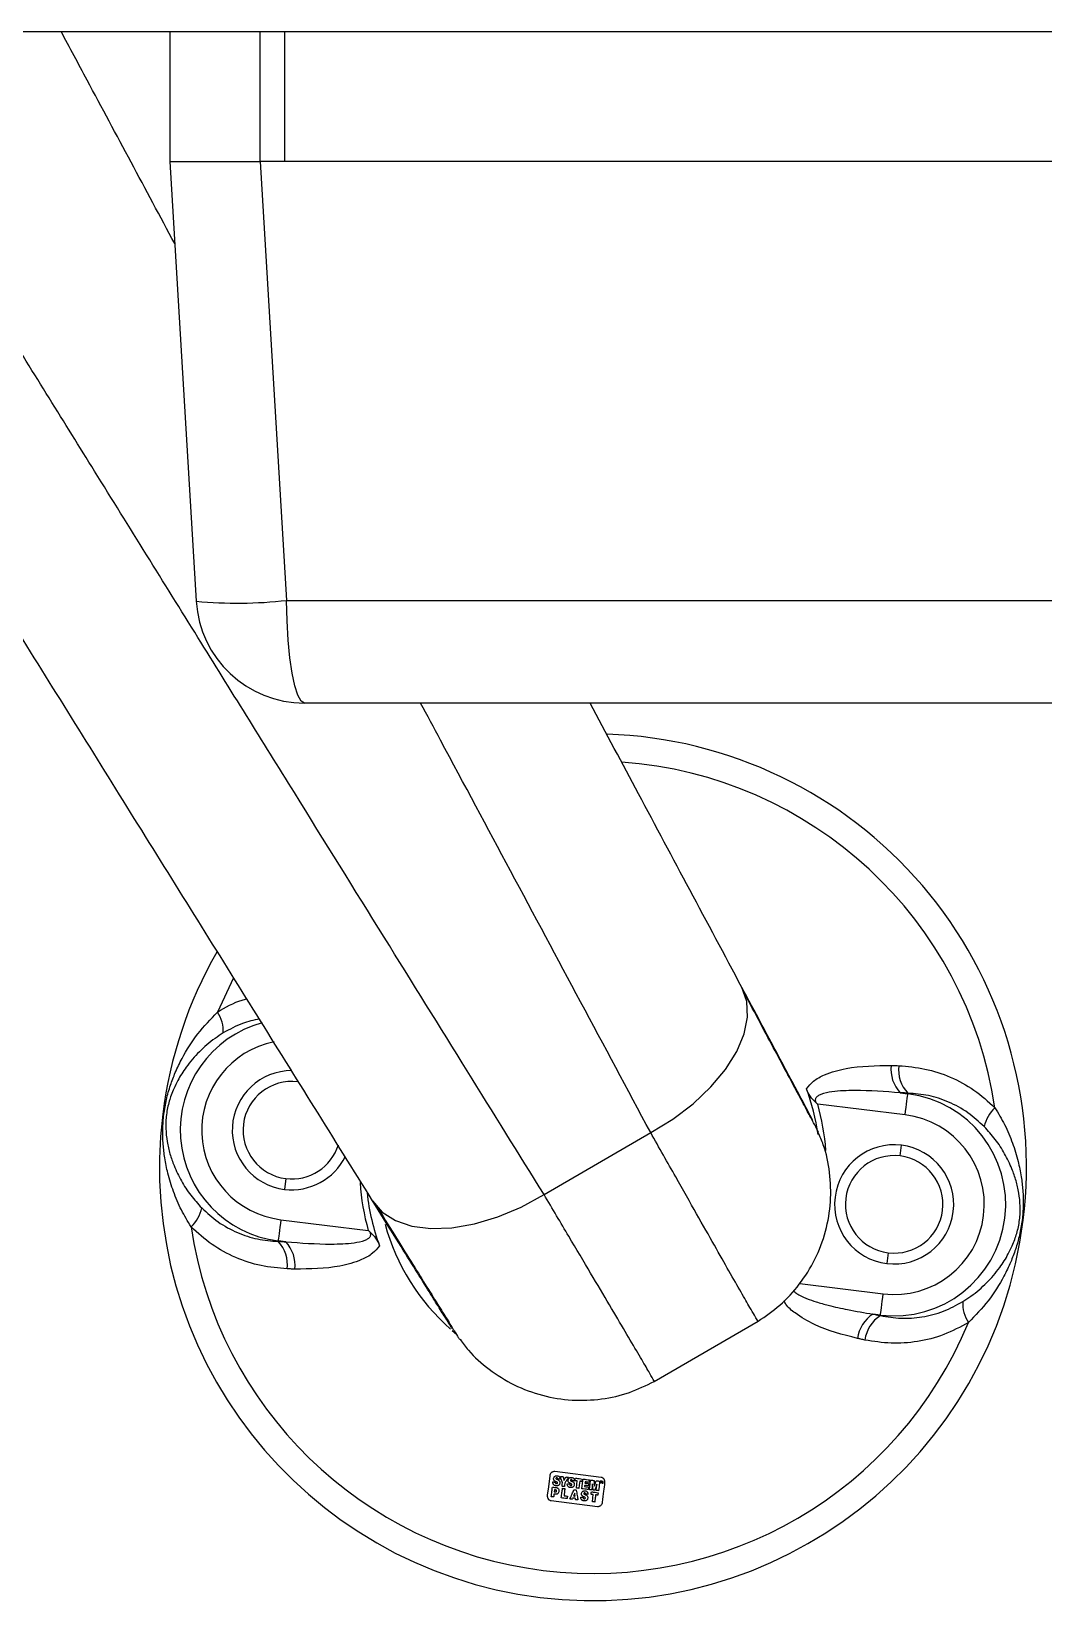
# Model space of a CAD drawing. Header units: millimetres. Extents: x 10 to 584, y 10 to 410.
# Drawn here: x 351.66 to 357.89, y 63.14 to 72.79 of the extents above; entities that cross this region are included whole.
import ezdxf

# ---------------------------------------------------------------- set-up
doc = ezdxf.new("R2010")
doc.units = ezdxf.units.MM

msp = doc.modelspace()

# ---------------------------------------------------------------- linework, layer by layer
at = {"color": 7, "linetype": 'Continuous', "lineweight": 25}
for p, q in [((291.37083, 72.79332), (360.09062, 72.79332)), ((352.51071, 72.79332), (352.51071, 71.99332)), ((353.06783, 71.99332), (353.06783, 72.79332)), ((353.21579, 72.79332), (353.21579, 71.99332)), ((352.51055, 71.99332), (352.67379, 69.28652)), ((352.51055, 71.99332), (353.06693, 71.99332)), ((353.06693, 71.99332), (353.22985, 69.29176)), ((353.06783, 71.99332), (353.06693, 71.99332)), ((359.64389, 71.99332), (353.06783, 71.99332)), ((359.56168, 71.99332), (353.21579, 71.99332)), ((353.22985, 69.29176), (359.52839, 69.29176)), ((359.63779, 68.65999), (353.33924, 68.65999)), ((357.00459, 66.26139), (357.05104, 66.25567)), ((357.05148, 66.25923), (357.05104, 66.25567)), ((357.03499, 66.12534), (356.49711, 66.1916)), ((354.81353, 65.63484), (355.46937, 66.01607)), ((357.00383, 65.87247), (357.01199, 65.93863)), ((353.22515, 65.73341), (353.217, 65.66724)), ((353.194, 65.48053), (353.73186, 65.41427)), ((353.17751, 65.34664), (353.17795, 65.35021)), ((353.2244, 65.34449), (353.17795, 65.35021)), ((356.93048, 65.27697), (356.92233, 65.2108)), ((356.88327, 64.89377), (356.83682, 64.89949)), ((355.49125, 64.48477), (356.13041, 64.85571)), ((356.88284, 64.8902), (356.88327, 64.89377)), ((355.16476, 63.89484), (354.87878, 63.93007)), ((355.1112, 63.85547), (355.10651, 63.81759)), ((355.11495, 63.81655), (355.1112, 63.85547)), ((354.85678, 63.75149), (355.14276, 63.71626))]:
    msp.add_line(p, q, dxfattribs=at)
at = {"color": 59, "linetype": 'Continuous', "lineweight": 25}
for p, q in [((352.90343, 66.96898), (352.8046, 66.75836)), ((356.38618, 65.0873), (356.89933, 65.02409)), ((354.24875, 64.79794), (354.27422, 64.77655))]:
    msp.add_line(p, q, dxfattribs=at)
at = {"color": 7, "linetype": 'Continuous', "lineweight": 25, "flags": 128}
for points in [[(353.33924, 68.65999), (353.31857, 68.67196), (353.29865, 68.70744), (353.28019, 68.76517), (353.26384, 68.84307), (353.2502, 68.93833), (353.23976, 69.04754), (353.23289, 69.16678), (353.22985, 69.29176)], [(355.46937, 66.01607), (355.60595, 66.0997), (355.7307, 66.19432), (355.83991, 66.29715), (355.93035, 66.40511), (355.99932, 66.51501), (356.04479, 66.6236), (356.06541, 66.72764), (356.06056, 66.82406), (356.03039, 66.90999)], [(357.03499, 66.12534), (357.03782, 66.14832), (357.04056, 66.1706), (357.04313, 66.19151), (357.04546, 66.21041), (357.04747, 66.22671), (357.0491, 66.23995), (357.0503, 66.24969), (357.05104, 66.25567)], [(353.75883, 65.59601), (353.81817, 65.52691), (353.89925, 65.47449), (353.99966, 65.44032), (354.11644, 65.42539), (354.24612, 65.43017), (354.38484, 65.4545), (354.52849, 65.49766), (354.67281, 65.55837), (354.81353, 65.63484)], [(353.194, 65.48053), (353.19117, 65.45755), (353.18843, 65.43527), (353.18585, 65.41436), (353.18352, 65.39547), (353.18151, 65.37916), (353.17989, 65.36593), (353.17869, 65.35618), (353.17795, 65.35021)], [(356.88327, 64.89377), (356.88401, 64.89974), (356.88521, 64.90949), (356.88684, 64.92272), (356.88885, 64.93903), (356.89118, 64.95793), (356.89376, 64.97883), (356.8965, 65.00112), (356.89933, 65.02409)], [(354.8482, 63.90379), (354.83996, 63.83694), (354.83349, 63.78441)], [(354.92389, 63.83987), (354.92537, 63.85206), (354.92654, 63.86163)], [(354.94126, 63.85984), (354.93977, 63.84765), (354.9386, 63.83807)], [(355.00468, 63.8746), (355.00571, 63.88309), (355.00652, 63.88975)], [(355.0127, 63.82903), (355.0157, 63.85364), (355.01806, 63.87297)], [(355.03279, 63.87118), (355.02978, 63.84657), (355.02742, 63.82723)], [(355.04592, 63.82498), (355.04995, 63.85807), (355.05312, 63.88406)], [(355.09267, 63.87924), (355.09164, 63.87076), (355.09083, 63.86409)], [(355.0926, 63.81928), (355.09664, 63.85237), (355.09981, 63.87837)], [(355.12076, 63.87582), (355.1222, 63.85588), (355.12334, 63.84022)], [(355.13435, 63.81419), (355.13694, 63.83541), (355.13898, 63.85209)], [(355.15549, 63.87158), (355.15145, 63.83849), (355.14828, 63.81249)], [(355.1108, 63.74487), (355.1138, 63.76948), (355.11616, 63.78882)]]:
    msp.add_lwpolyline(points, dxfattribs=at)
at = {"color": 7, "linetype": 'Continuous', "lineweight": 25}
for centre, radius, start, end in [((353.33924, 69.32665), 0.66667, 183.451138, 270), ((355.11449, 65.80294), 2.66667, 352.977451, 88.121333), ((355.11449, 65.80294), 2.66667, 150.226598, 172.977451), ((352.62892, 66.64088), 0.21135, 356.962482, 33.771597), ((353.26183, 66.03116), 0.36667, 89.913236, 262.977451), ((357.15602, 66.40511), 0.20878, 173.278633, 223.503507), ((357.20307, 66.40338), 0.20919, 173.223888, 223.557792), ((353.26183, 66.03116), 0.3, 82.977451, 262.977451), ((355.11449, 65.80294), 1.39907, 8.284734, 20.215446), ((356.96716, 65.57472), 0.68609, 262.977451, 82.977451), ((357.729, 66.01267), 0.21122, 132.170435, 169.002541), ((355.11449, 65.80294), 2.66667, 172.977451, 352.977451), ((351.92095, 61.66759), 4.49476, 82.927917, 83.011515), ((356.96716, 65.57472), 0.55479, 262.977451, 82.977451), ((353.26183, 66.03116), 0.36667, 262.977451, 334.067259), ((353.26183, 66.03116), 0.3, 262.977451, 342.658384), ((356.96716, 65.57472), 0.36667, 82.977451, 262.977451), ((356.96716, 65.57472), 0.3, 82.977451, 262.977451), ((356.96716, 65.57472), 0.36667, 262.977451, 82.977451), ((356.96716, 65.57472), 0.3, 262.977451, 82.977451), ((355.11449, 65.80294), 1.39907, 186.473943, 200.215446), ((352.49992, 65.59324), 0.21129, 312.176742, 348.996234), ((357.82419, 66.01751), 0.54427, 262.659004, 263.349343), ((355.11449, 65.80294), 2.49969, 188.425948, 337.528954), ((353.02596, 65.20252), 0.20914, 353.215677, 43.561146), ((353.07298, 65.20078), 0.20875, 353.272797, 43.503656), ((356.94891, 64.72329), 0.20884, 122.461053, 172.670467), ((357.59993, 64.96496), 0.21121, 176.950261, 213.783818), ((356.99488, 64.7136), 0.20915, 122.393401, 172.735274)]:
    msp.add_arc(centre, radius, start, end, dxfattribs=at)
at = {"color": 59, "linetype": 'Continuous', "lineweight": 25}
for centre, radius, start, end in [((352.92674, 71.94946), 2.67493, 264.573683, 276.50638), ((355.11449, 65.80294), 2.49969, 8.425948, 85.963911), ((353.26183, 66.03116), 0.68609, 105.370879, 262.977451), ((353.26183, 66.03116), 0.55479, 101.342694, 262.977451), ((355.11449, 65.80294), 1.43621, 4.122751, 15.700938), ((355.11449, 65.80294), 1.43621, 183.775902, 195.700938), ((355.11449, 65.80294), 1.32647, 195.331199, 228.64739)]:
    msp.add_arc(centre, radius, start, end, dxfattribs=at)
for points, knots in [([(352.54107, 71.48722), (352.36255, 71.82074), (352.13164, 72.25216), (351.89556, 72.69323), (351.84199, 72.79332)], [0, 0, 0, 0, 0.7730936, 1, 1, 1, 1]), ([(354.81353, 65.63484), (354.6569, 65.88704), (354.3349, 66.40549), (353.82227, 67.23092), (353.27022, 68.11979), (352.67651, 69.07575), (352.07878, 70.03817), (351.4811, 71.00053), (351.08528, 71.63781), (350.87508, 71.97628), (350.86449, 71.99332)], [0, 0, 0, 0, 0.12856143, 0.26429043, 0.40718951, 0.55725643, 0.71449301, 0.85100544, 0.99250007, 1, 1, 1, 1]), ([(355.46937, 66.01607), (355.32658, 66.28284), (355.04435, 66.81015), (354.61146, 67.61893), (354.28307, 68.23248), (354.0951, 68.58368), (354.05426, 68.65999)], [0, 0, 0, 0, 0.3130983, 0.6188715, 0.917193, 1, 1, 1, 1]), ([(352.8046, 66.75836), (352.85391, 66.78742), (352.91183, 66.82156), (352.9751, 66.83721), (352.9845, 66.83954)], [0, 0, 0, 0, 0.851465, 1, 1, 1, 1]), ([(353.06167, 66.71561), (353.02684, 66.70798), (352.94993, 66.69112), (352.87885, 66.6514), (352.83996, 66.62968)], [0, 0, 0, 0, 0.4529614, 1, 1, 1, 1]), ([(356.34771, 65.04455), (356.3483, 65.04371), (356.35092, 65.03998), (356.3574, 65.03411), (356.38167, 65.0153), (356.42613, 64.99553), (356.49184, 64.97265), (356.576, 64.94942), (356.69245, 64.92339), (356.78476, 64.90811), (356.83682, 64.89949)], [0, 0, 0, 0, 0.0060583, 0.0269513, 0.0510841, 0.1870307, 0.3075086, 0.4576813, 0.6941878, 1, 1, 1, 1]), ([(356.74178, 64.74993), (356.65097, 64.77325), (356.51461, 64.80827), (356.37297, 64.89179), (356.30956, 64.9439), (356.29341, 64.97473), (356.28955, 64.98211)], [0, 0, 0, 0, 0.5345911, 0.8027192, 0.9527474, 1, 1, 1, 1])]:
    msp.add_open_spline(points, degree=3, knots=knots, dxfattribs=at)
at = {"color": 7, "linetype": 'Continuous', "lineweight": 25}
for points, knots in [([(353.75883, 65.59601), (353.63988, 65.78704), (353.4057, 66.16313), (353.04664, 66.73976), (352.68483, 67.3208), (352.31968, 67.9072), (351.95351, 68.49524), (351.58129, 69.09302), (351.21979, 69.67356), (350.86097, 70.24982), (350.50156, 70.82699), (350.13731, 71.41197), (349.89062, 71.80814), (349.77531, 71.99332)], [0, 0, 0, 0, 0.0972022, 0.1913694, 0.2861387, 0.3806502, 0.4726225, 0.5638291, 0.6589853, 0.7393497, 0.8256018, 0.9184823, 1, 1, 1, 1]), ([(356.03039, 66.90999), (355.92412, 67.10911), (355.71492, 67.50108), (355.40325, 68.08502), (355.19595, 68.47341), (355.09637, 68.65999)], [0, 0, 0, 0, 0.349195, 0.6873615, 1, 1, 1, 1]), ([(356.46718, 66.09161), (356.4651, 66.0955), (356.4611, 66.10301), (356.43034, 66.16064), (356.38527, 66.24508), (356.32421, 66.35949), (356.24589, 66.50622), (356.14874, 66.68825), (356.07062, 66.83461), (356.03039, 66.90999)], [0, 0, 0, 0, 0.1511584, 0.2917498, 0.4262394, 0.5587087, 0.6992445, 0.8451072, 1, 1, 1, 1]), ([(356.50208, 66.0188), (356.50056, 66.02166), (356.49752, 66.02739), (356.47332, 66.07274), (356.43519, 66.14424), (356.38223, 66.24349), (356.31572, 66.36815), (356.23632, 66.51693), (356.14608, 66.68608), (356.0776, 66.81438), (356.04336, 66.87853)], [0, 0, 0, 0, 0.1250354, 0.2500478, 0.3750503, 0.5000457, 0.6250347, 0.7500226, 0.875007, 1, 1, 1, 1]), ([(352.47434, 66.12816), (352.4791, 66.15888), (352.48864, 66.22041), (352.51362, 66.30616), (352.54546, 66.39059), (352.5972, 66.4983), (352.67806, 66.62752), (352.76245, 66.71478), (352.8046, 66.75836)], [0, 0, 0, 0, 0.1252681, 0.2508581, 0.3659345, 0.5002135, 0.7503594, 1, 1, 1, 1]), ([(352.83996, 66.62968), (352.82299, 66.61867), (352.78766, 66.59576), (352.73862, 66.5568), (352.69256, 66.5144), (352.65009, 66.46862), (352.61419, 66.42323), (352.58399, 66.37858), (352.5583, 66.33464), (352.53679, 66.29087), (352.51983, 66.24858), (352.50283, 66.19669), (352.49112, 66.14165), (352.48639, 66.08428), (352.48621, 66.02793), (352.49358, 65.96049), (352.51101, 65.88488), (352.53886, 65.80399), (352.58023, 65.71862), (352.63656, 65.63118), (352.68415, 65.57854), (352.70732, 65.55291)], [0, 0, 0, 0, 0.0469596, 0.097752, 0.1483666, 0.1974215, 0.2495781, 0.2900906, 0.3294766, 0.3738368, 0.4075876, 0.4367476, 0.4995852, 0.5299292, 0.5624891, 0.6252605, 0.6877522, 0.7501946, 0.8348309, 0.919556, 1, 1, 1, 1]), ([(356.42738, 66.28639), (356.4411, 66.30259), (356.47201, 66.33911), (356.55578, 66.38234), (356.7146, 66.42748), (356.85511, 66.42872), (356.94868, 66.42954)], [0, 0, 0, 0, 0.1116386, 0.2515381, 0.5015387, 1, 1, 1, 1]), ([(356.94868, 66.42954), (356.95739, 66.42927), (356.97295, 66.42878), (356.9885, 66.42828), (356.99535, 66.42806)], [0, 0, 0, 0, 0.56003144, 1, 1, 1, 1]), ([(356.99535, 66.42806), (357.04945, 66.42348), (357.15728, 66.41435), (357.31412, 66.36183), (357.46186, 66.28342), (357.54546, 66.20725), (357.5872, 66.16922)], [0, 0, 0, 0, 0.2510046, 0.5002725, 0.7504469, 1, 1, 1, 1]), ([(356.48688, 66.20036), (356.47419, 66.21267), (356.4487, 66.2374), (356.4345, 66.27002), (356.42738, 66.28639)], [0, 0, 0, 0, 0.4980737, 1, 1, 1, 1]), ([(357.00459, 66.26139), (356.91108, 66.26849), (356.7708, 66.27916), (356.60753, 66.2724), (356.53093, 66.25859), (356.50027, 66.24415), (356.49008, 66.23577), (356.48505, 66.22945), (356.48214, 66.22258), (356.48152, 66.21527), (356.48307, 66.20763), (356.48556, 66.20287), (356.48688, 66.20036)], [0, 0, 0, 0, 0.5000129, 0.7500822, 0.8749216, 0.915735, 0.9321127, 0.9463835, 0.9592967, 0.9718513, 0.9851126, 1, 1, 1, 1]), ([(357.05148, 66.25923), (357.04272, 66.25964), (357.0271, 66.26035), (357.01147, 66.26107), (357.00459, 66.26139)], [0, 0, 0, 0, 0.560059, 1, 1, 1, 1]), ([(357.52166, 66.05297), (357.48909, 66.08289), (357.42199, 66.14452), (357.30421, 66.2075), (357.1787, 66.2493), (357.09398, 66.25591), (357.05148, 66.25923)], [0, 0, 0, 0, 0.2425833, 0.499715, 0.7490074, 1, 1, 1, 1]), ([(356.49711, 66.1916), (356.49521, 66.19324), (356.4918, 66.19616), (356.48838, 66.19907), (356.48688, 66.20036)], [0, 0, 0, 0, 0.5595141, 1, 1, 1, 1]), ([(357.5872, 66.16922), (357.60776, 66.13494), (357.64968, 66.06504), (357.69643, 65.95421), (357.72953, 65.84681), (357.7493, 65.74967), (357.75974, 65.65998), (357.76315, 65.57068), (357.75748, 65.5087), (357.75464, 65.47771)], [0, 0, 0, 0, 0.1644868, 0.3353882, 0.4994799, 0.6340108, 0.7492942, 0.8746586, 1, 1, 1, 1]), ([(352.64178, 65.43665), (352.62122, 65.47094), (352.57931, 65.54083), (352.53255, 65.65166), (352.49946, 65.75907), (352.47968, 65.8562), (352.46925, 65.94589), (352.46584, 66.03519), (352.47151, 66.09717), (352.47434, 66.12816)], [0, 0, 0, 0, 0.1644875, 0.3353849, 0.4994822, 0.6340157, 0.7492984, 0.8746634, 1, 1, 1, 1]), ([(356.13041, 64.85571), (356.12906, 64.85736), (356.12634, 64.86067), (356.1087, 64.89008), (356.07784, 64.94298), (356.02789, 65.02996), (355.9546, 65.15858), (355.86301, 65.32001), (355.75325, 65.51388), (355.62323, 65.74383), (355.52184, 65.92323), (355.46937, 66.01607)], [0, 0, 0, 0, 0.08708438, 0.17467365, 0.26243873, 0.38148705, 0.50210328, 0.6202762, 0.74175237, 0.86634304, 1, 1, 1, 1]), ([(356.13041, 64.85571), (356.17627, 64.8871), (356.27045, 64.95157), (356.38904, 65.08143), (356.48558, 65.23503), (356.55083, 65.40785), (356.58129, 65.58978), (356.57435, 65.76963), (356.54581, 65.91411), (356.51029, 65.99208), (356.49877, 66.01739)], [0, 0, 0, 0, 0.1251256, 0.2569505, 0.3935588, 0.5325269, 0.6711854, 0.8068895, 0.937326, 1, 1, 1, 1]), ([(357.38902, 64.9762), (357.40599, 64.9872), (357.44132, 65.01012), (357.49036, 65.04907), (357.53642, 65.09147), (357.57889, 65.13726), (357.6148, 65.18265), (357.64499, 65.22729), (357.67069, 65.27123), (357.69218, 65.31501), (357.70916, 65.35729), (357.72615, 65.40918), (357.73785, 65.46423), (357.7426, 65.52159), (357.74278, 65.57795), (357.73541, 65.64538), (357.71798, 65.72099), (357.69013, 65.80189), (357.64876, 65.88725), (357.59242, 65.97469), (357.54484, 66.02733), (357.52166, 66.05297)], [0, 0, 0, 0, 0.0469597, 0.0977521, 0.1483668, 0.1974218, 0.2495784, 0.2900859, 0.3294768, 0.3738348, 0.4075876, 0.4367477, 0.4995841, 0.5299287, 0.5624886, 0.6252601, 0.6877518, 0.7501943, 0.8348307, 0.919556, 1, 1, 1, 1]), ([(354.24886, 64.80906), (354.24654, 64.81278), (354.24206, 64.81997), (354.20765, 64.87524), (354.1572, 64.95625), (354.08876, 65.06617), (354.00089, 65.20728), (353.89179, 65.38249), (353.80403, 65.52343), (353.75883, 65.59601)], [0, 0, 0, 0, 0.1509448, 0.2913339, 0.425704, 0.5581868, 0.6988565, 0.8449122, 1, 1, 1, 1]), ([(355.49125, 64.48478), (355.48937, 64.48878), (355.48562, 64.49678), (355.45025, 64.55817), (355.39396, 64.65435), (355.31612, 64.78644), (355.21869, 64.95124), (355.10225, 65.14785), (354.968, 65.37431), (354.86523, 65.54764), (354.81353, 65.63484)], [0, 0, 0, 0, 0.1259105, 0.2514557, 0.3766479, 0.5014851, 0.6237787, 0.7476287, 0.8730321, 1, 1, 1, 1]), ([(352.70732, 65.55291), (352.7399, 65.52299), (352.80699, 65.46135), (352.92477, 65.39837), (353.05028, 65.35658), (353.13501, 65.34996), (353.17751, 65.34664)], [0, 0, 0, 0, 0.242587, 0.4997042, 0.7490079, 1, 1, 1, 1]), ([(353.77959, 65.56904), (353.81801, 65.50734), (353.89487, 65.38394), (353.99618, 65.22127), (354.08531, 65.07819), (354.15998, 64.9583), (354.21944, 64.86286), (354.26227, 64.79409), (354.28945, 64.75048), (354.2929, 64.74496), (354.29463, 64.7422)], [0, 0, 0, 0, 0.1249821, 0.2499594, 0.3749436, 0.4999322, 0.6249279, 0.7499358, 0.874955, 1, 1, 1, 1]), ([(357.75464, 65.47771), (357.74988, 65.44699), (357.74033, 65.38546), (357.71536, 65.29971), (357.68353, 65.21528), (357.63179, 65.10757), (357.55092, 64.97835), (357.46654, 64.8911), (357.42439, 64.84751)], [0, 0, 0, 0, 0.1252656, 0.2508564, 0.36593, 0.50021, 0.7503577, 1, 1, 1, 1]), ([(353.23363, 65.17781), (353.17953, 65.18239), (353.07171, 65.19153), (352.91486, 65.24404), (352.76713, 65.32246), (352.68353, 65.39862), (352.64178, 65.43665)], [0, 0, 0, 0, 0.2509968, 0.500277, 0.7504445, 1, 1, 1, 1]), ([(353.2244, 65.34449), (353.31791, 65.33738), (353.45818, 65.32672), (353.62146, 65.33348), (353.69806, 65.34728), (353.72871, 65.36172), (353.73891, 65.3701), (353.74394, 65.37643), (353.74684, 65.38329), (353.74746, 65.3906), (353.74591, 65.39825), (353.74342, 65.403), (353.7421, 65.40552)], [0, 0, 0, 0, 0.5000095, 0.7500771, 0.8749156, 0.9157288, 0.9321021, 0.9463781, 0.9592912, 0.9718389, 0.9851069, 1, 1, 1, 1]), ([(353.73186, 65.41427), (353.73377, 65.41264), (353.73718, 65.40972), (353.7406, 65.4068), (353.7421, 65.40552)], [0, 0, 0, 0, 0.5599623, 1, 1, 1, 1]), ([(353.7421, 65.40552), (353.7548, 65.3932), (353.78028, 65.36847), (353.79448, 65.33586), (353.80161, 65.31949)], [0, 0, 0, 0, 0.498099, 1, 1, 1, 1]), ([(353.17751, 65.34664), (353.18626, 65.34624), (353.20189, 65.34552), (353.21752, 65.3448), (353.2244, 65.34449)], [0, 0, 0, 0, 0.560059, 1, 1, 1, 1]), ([(353.80161, 65.31949), (353.78789, 65.30328), (353.75697, 65.26676), (353.6732, 65.22353), (353.51438, 65.1784), (353.37387, 65.17715), (353.2803, 65.17633)], [0, 0, 0, 0, 0.1116458, 0.2515441, 0.5015311, 1, 1, 1, 1]), ([(353.2803, 65.17633), (353.27159, 65.1766), (353.25603, 65.1771), (353.24048, 65.17759), (353.23363, 65.17781)], [0, 0, 0, 0, 0.5598896, 1, 1, 1, 1]), ([(356.83682, 64.89949), (356.84541, 64.89776), (356.86075, 64.89466), (356.87609, 64.89156), (356.88284, 64.8902)], [0, 0, 0, 0, 0.5600229, 1, 1, 1, 1]), ([(356.88284, 64.8902), (356.92467, 64.88313), (357.00823, 64.86901), (357.14001, 64.87895), (357.26979, 64.91142), (357.35006, 64.95503), (357.38902, 64.9762)], [0, 0, 0, 0, 0.2498147, 0.498941, 0.7567728, 1, 1, 1, 1]), ([(357.42439, 64.84751), (357.37451, 64.82068), (357.27464, 64.76695), (357.112, 64.7268), (356.94727, 64.71411), (356.84075, 64.73139), (356.78741, 64.74004)], [0, 0, 0, 0, 0.2502787, 0.5011009, 0.7501991, 1, 1, 1, 1]), ([(354.29753, 64.74439), (354.31374, 64.72168), (354.36369, 64.6517), (354.47504, 64.55452), (354.628, 64.4585), (354.80152, 64.39408), (354.98447, 64.36461), (355.16623, 64.37208), (355.33824, 64.41061), (355.44115, 64.46049), (355.49125, 64.48478)], [0, 0, 0, 0, 0.0627017, 0.1932033, 0.3289845, 0.4676986, 0.606696, 0.7432785, 0.8750218, 1, 1, 1, 1]), ([(356.78741, 64.74004), (356.7789, 64.74189), (356.76369, 64.74518), (356.74847, 64.74848), (356.74178, 64.74993)], [0, 0, 0, 0, 0.5599843, 1, 1, 1, 1]), ([(354.87878, 63.93007), (354.87684, 63.93017), (354.87291, 63.93038), (354.86722, 63.92891), (354.86198, 63.92643), (354.85615, 63.92187), (354.85045, 63.91441), (354.84896, 63.90739), (354.8482, 63.90379)], [0, 0, 0, 0, 0.1224046, 0.2493382, 0.3736612, 0.5005928, 0.7438039, 1, 1, 1, 1]), ([(354.85763, 63.77576), (354.85898, 63.78679), (354.86139, 63.80648), (354.86379, 63.82618), (354.86484, 63.83485)], [0, 0, 0, 0, 0.5600063, 1, 1, 1, 1]), ([(354.86484, 63.83485), (354.86944, 63.83429), (354.87765, 63.83329), (354.88585, 63.83228), (354.88947, 63.83184)], [0, 0, 0, 0, 0.5600306, 1, 1, 1, 1]), ([(354.88643, 63.84301), (354.88495, 63.84327), (354.88199, 63.84379), (354.87787, 63.84558), (354.87422, 63.848), (354.87138, 63.85104), (354.86938, 63.85446), (354.86767, 63.85972), (354.86787, 63.86393), (354.86801, 63.86684)], [0, 0, 0, 0, 0.1262119, 0.2516091, 0.3778427, 0.4999461, 0.6132924, 0.7317553, 1, 1, 1, 1]), ([(354.86801, 63.86684), (354.87075, 63.86651), (354.87566, 63.86591), (354.88057, 63.86531), (354.88273, 63.86505)], [0, 0, 0, 0, 0.5599325, 1, 1, 1, 1]), ([(354.88656, 63.86861), (354.88453, 63.86959), (354.88049, 63.87153), (354.87602, 63.87486), (354.87372, 63.87832), (354.87221, 63.88229), (354.87235, 63.8855), (354.87246, 63.88772)], [0, 0, 0, 0, 0.25177797, 0.49985211, 0.61518466, 0.73380143, 1, 1, 1, 1]), ([(354.87246, 63.88772), (354.87297, 63.89033), (354.87393, 63.89521), (354.87788, 63.90039), (354.88212, 63.90316), (354.88591, 63.90451), (354.88998, 63.90519), (354.89273, 63.905), (354.89411, 63.9049)], [0, 0, 0, 0, 0.2667767, 0.4991831, 0.6215682, 0.7480519, 0.87324, 1, 1, 1, 1]), ([(354.88273, 63.86505), (354.88266, 63.86431), (354.88255, 63.86299), (354.88272, 63.86167), (354.88279, 63.86109)], [0, 0, 0, 0, 0.5596583, 1, 1, 1, 1]), ([(354.88279, 63.86109), (354.88297, 63.86041), (354.88331, 63.85909), (354.88475, 63.85745), (354.88682, 63.85635), (354.88842, 63.85608), (354.88929, 63.85593)], [0, 0, 0, 0, 0.2472808, 0.4750733, 0.7171055, 1, 1, 1, 1]), ([(354.91099, 63.86067), (354.91042, 63.8578), (354.9096, 63.85366), (354.90643, 63.84905), (354.90345, 63.84633), (354.89972, 63.84429), (354.894, 63.84263), (354.88944, 63.84286), (354.88643, 63.84301)], [0, 0, 0, 0, 0.2667876, 0.3849878, 0.4997976, 0.6221589, 0.7501842, 1, 1, 1, 1]), ([(354.89604, 63.86056), (354.89605, 63.86112), (354.89608, 63.86192), (354.89567, 63.86291), (354.89473, 63.8642), (354.89158, 63.86615), (354.88857, 63.86763), (354.88656, 63.86861)], [0, 0, 0, 0, 0.1320846, 0.1916134, 0.2503547, 0.4998747, 1, 1, 1, 1]), ([(354.89245, 63.89183), (354.89175, 63.89188), (354.89045, 63.89197), (354.88888, 63.89153), (354.88787, 63.89091), (354.88727, 63.89024), (354.88685, 63.88943), (354.88674, 63.88882), (354.88668, 63.8885)], [0, 0, 0, 0, 0.2664293, 0.4989945, 0.6202851, 0.7386965, 0.8631506, 1, 1, 1, 1]), ([(354.88668, 63.8885), (354.88669, 63.88818), (354.8867, 63.88756), (354.88716, 63.88631), (354.88876, 63.88446), (354.89319, 63.88215), (354.89705, 63.88048), (354.89962, 63.87936)], [0, 0, 0, 0, 0.0606477, 0.1206541, 0.2505984, 0.5002378, 1, 1, 1, 1]), ([(354.88929, 63.85593), (354.89015, 63.85588), (354.8914, 63.85581), (354.89293, 63.85626), (354.89392, 63.85676), (354.89475, 63.85746), (354.89565, 63.85867), (354.89588, 63.85979), (354.89604, 63.86056)], [0, 0, 0, 0, 0.2634675, 0.3823689, 0.499891, 0.6155829, 0.7338381, 1, 1, 1, 1]), ([(354.89662, 63.88981), (354.89595, 63.89038), (354.89474, 63.8914), (354.89315, 63.8917), (354.89245, 63.89183)], [0, 0, 0, 0, 0.5585734, 1, 1, 1, 1]), ([(354.89411, 63.9049), (354.89686, 63.90437), (354.90099, 63.90357), (354.90568, 63.90068), (354.90841, 63.89793), (354.91027, 63.89476), (354.91191, 63.88988), (354.91179, 63.88593), (354.9117, 63.88318)], [0, 0, 0, 0, 0.2490594, 0.3758857, 0.4994154, 0.610293, 0.7280884, 1, 1, 1, 1]), ([(354.89778, 63.88488), (354.89787, 63.88535), (354.89804, 63.88624), (354.89791, 63.88757), (354.89746, 63.8888), (354.8969, 63.88947), (354.89662, 63.88981)], [0, 0, 0, 0, 0.274393, 0.5226093, 0.7590565, 1, 1, 1, 1]), ([(354.9117, 63.88318), (354.9091, 63.8835), (354.90446, 63.88406), (354.89982, 63.88463), (354.89778, 63.88488)], [0, 0, 0, 0, 0.5599463, 1, 1, 1, 1]), ([(354.89962, 63.87936), (354.90159, 63.8783), (354.90522, 63.87634), (354.90932, 63.87197), (354.91131, 63.86654), (354.91111, 63.86272), (354.91099, 63.86067)], [0, 0, 0, 0, 0.2705728, 0.497837, 0.7315239, 1, 1, 1, 1]), ([(354.9143, 63.901), (354.91733, 63.90063), (354.92275, 63.89997), (354.92817, 63.89931), (354.93055, 63.89902)], [0, 0, 0, 0, 0.5598989, 1, 1, 1, 1]), ([(354.92654, 63.86163), (354.92425, 63.86898), (354.92017, 63.8821), (354.91609, 63.89523), (354.9143, 63.901)], [0, 0, 0, 0, 0.5600378, 1, 1, 1, 1]), ([(354.9386, 63.83807), (354.93585, 63.83841), (354.93095, 63.83901), (354.92604, 63.83961), (354.92389, 63.83987)], [0, 0, 0, 0, 0.5604713, 1, 1, 1, 1]), ([(354.93055, 63.89902), (354.93154, 63.89477), (354.93331, 63.88719), (354.93508, 63.87962), (354.93586, 63.87628)], [0, 0, 0, 0, 0.560008, 1, 1, 1, 1]), ([(354.93586, 63.87628), (354.93791, 63.88016), (354.94156, 63.88707), (354.94521, 63.89399), (354.94681, 63.89704)], [0, 0, 0, 0, 0.56012177, 1, 1, 1, 1]), ([(354.96294, 63.89507), (354.95889, 63.88849), (354.95166, 63.87675), (354.94444, 63.86501), (354.94126, 63.85984)], [0, 0, 0, 0, 0.5600189, 1, 1, 1, 1]), ([(354.94681, 63.89704), (354.94983, 63.89667), (354.9552, 63.89601), (354.96058, 63.89536), (354.96294, 63.89507)], [0, 0, 0, 0, 0.560366, 1, 1, 1, 1]), ([(354.97504, 63.8322), (354.97356, 63.83245), (354.9706, 63.83297), (354.96648, 63.83477), (354.96284, 63.83718), (354.95908, 63.84119), (354.95623, 63.84769), (354.95649, 63.85312), (354.95663, 63.85603)], [0, 0, 0, 0, 0.1261848, 0.2517895, 0.3780919, 0.5005816, 0.7317971, 1, 1, 1, 1]), ([(354.95663, 63.85603), (354.95938, 63.85569), (354.96428, 63.8551), (354.96919, 63.8545), (354.97135, 63.85424)], [0, 0, 0, 0, 0.559641, 1, 1, 1, 1]), ([(354.97518, 63.8578), (354.97315, 63.85878), (354.96911, 63.86072), (354.96464, 63.86404), (354.96234, 63.8675), (354.96083, 63.87147), (354.96097, 63.87468), (354.96107, 63.8769)], [0, 0, 0, 0, 0.25179847, 0.49998717, 0.61544272, 0.73407192, 1, 1, 1, 1]), ([(354.96107, 63.8769), (354.96158, 63.87951), (354.96253, 63.88439), (354.9665, 63.88957), (354.97074, 63.89235), (354.97453, 63.8937), (354.97861, 63.89437), (354.98135, 63.89418), (354.98273, 63.89408)], [0, 0, 0, 0, 0.267183, 0.4993629, 0.6216147, 0.7482244, 0.8734441, 1, 1, 1, 1]), ([(354.97135, 63.85424), (354.97128, 63.8535), (354.97115, 63.85218), (354.97133, 63.85086), (354.97141, 63.85028)], [0, 0, 0, 0, 0.55996001, 1, 1, 1, 1]), ([(354.97141, 63.85028), (354.97159, 63.8496), (354.97193, 63.84828), (354.97337, 63.84664), (354.97543, 63.84554), (354.97704, 63.84527), (354.97791, 63.84512)], [0, 0, 0, 0, 0.247505, 0.4755031, 0.7176296, 1, 1, 1, 1]), ([(354.99961, 63.84986), (354.99904, 63.84699), (354.99823, 63.84285), (354.99505, 63.83824), (354.99207, 63.83551), (354.98832, 63.83347), (354.9826, 63.83182), (354.97805, 63.83205), (354.97504, 63.8322)], [0, 0, 0, 0, 0.2666282, 0.38490356, 0.49979097, 0.62195224, 0.75006816, 1, 1, 1, 1]), ([(354.98466, 63.84976), (354.98467, 63.85031), (354.98469, 63.85111), (354.98429, 63.85209), (354.98336, 63.85339), (354.98019, 63.85533), (354.97719, 63.85681), (354.97518, 63.8578)], [0, 0, 0, 0, 0.1309015, 0.1909707, 0.2501486, 0.5001686, 1, 1, 1, 1]), ([(354.98107, 63.88102), (354.98037, 63.88107), (354.97907, 63.88116), (354.9775, 63.88072), (354.97648, 63.8801), (354.97589, 63.87942), (354.97546, 63.87861), (354.97535, 63.87801), (354.9753, 63.87769)], [0, 0, 0, 0, 0.2666995, 0.4990239, 0.6208058, 0.7394405, 0.8631055, 1, 1, 1, 1]), ([(354.9753, 63.87769), (354.97531, 63.87737), (354.97533, 63.87675), (354.97576, 63.87549), (354.97738, 63.87364), (354.9818, 63.87134), (354.98566, 63.86967), (354.98823, 63.86855)], [0, 0, 0, 0, 0.0603727, 0.1204312, 0.2505457, 0.5007563, 1, 1, 1, 1]), ([(354.97791, 63.84512), (354.97877, 63.84507), (354.98001, 63.845), (354.98156, 63.84544), (354.98254, 63.84595), (354.98337, 63.84665), (354.98428, 63.84787), (354.9845, 63.84898), (354.98466, 63.84976)], [0, 0, 0, 0, 0.2637838, 0.38254, 0.5000072, 0.615821, 0.7343378, 1, 1, 1, 1]), ([(354.98524, 63.87899), (354.98457, 63.87956), (354.98337, 63.88059), (354.98177, 63.88089), (354.98107, 63.88102)], [0, 0, 0, 0, 0.5575467, 1, 1, 1, 1]), ([(354.98273, 63.89408), (354.98548, 63.89355), (354.98962, 63.89276), (354.9943, 63.88987), (354.99702, 63.88712), (354.99889, 63.88396), (355.00052, 63.87908), (355.00041, 63.87512), (355.00032, 63.87237)], [0, 0, 0, 0, 0.2492823, 0.3759661, 0.4995059, 0.6105048, 0.728308, 1, 1, 1, 1]), ([(354.9864, 63.87407), (354.98649, 63.87451), (354.98666, 63.87537), (354.98654, 63.87668), (354.98611, 63.87793), (354.98553, 63.87864), (354.98524, 63.87899)], [0, 0, 0, 0, 0.2602772, 0.4998189, 0.7484485, 1, 1, 1, 1]), ([(355.00032, 63.87237), (354.99772, 63.87268), (354.99308, 63.87325), (354.98844, 63.87382), (354.9864, 63.87407)], [0, 0, 0, 0, 0.5599566, 1, 1, 1, 1]), ([(354.98823, 63.86855), (354.99021, 63.86749), (354.99384, 63.86553), (354.99792, 63.86116), (354.99995, 63.85574), (354.99973, 63.8519), (354.99961, 63.84986)], [0, 0, 0, 0, 0.2706985, 0.4978502, 0.7324911, 1, 1, 1, 1]), ([(355.01806, 63.87297), (355.01556, 63.87328), (355.0111, 63.87382), (355.00664, 63.87437), (355.00468, 63.8746)], [0, 0, 0, 0, 0.56002076, 1, 1, 1, 1]), ([(355.00652, 63.88975), (355.01427, 63.8888), (355.0281, 63.88712), (355.04193, 63.88543), (355.04801, 63.88469)], [0, 0, 0, 0, 0.56001, 1, 1, 1, 1]), ([(355.04616, 63.86954), (355.04367, 63.86985), (355.03921, 63.87039), (355.03475, 63.87094), (355.03279, 63.87118)], [0, 0, 0, 0, 0.5597323, 1, 1, 1, 1]), ([(355.04801, 63.88469), (355.04767, 63.88186), (355.04706, 63.87681), (355.04644, 63.87177), (355.04616, 63.86954)], [0, 0, 0, 0, 0.559937, 1, 1, 1, 1]), ([(355.05312, 63.88406), (355.0605, 63.88316), (355.07369, 63.88156), (355.08687, 63.87995), (355.09267, 63.87924)], [0, 0, 0, 0, 0.5601201, 1, 1, 1, 1]), ([(355.06338, 63.84569), (355.06322, 63.84432), (355.06292, 63.84186), (355.06262, 63.83941), (355.06249, 63.83833)], [0, 0, 0, 0, 0.5601183, 1, 1, 1, 1]), ([(355.06249, 63.83833), (355.06726, 63.83774), (355.07578, 63.8367), (355.0843, 63.83567), (355.08804, 63.83521)], [0, 0, 0, 0, 0.5599837, 1, 1, 1, 1]), ([(355.08593, 63.84294), (355.08172, 63.84345), (355.07421, 63.84437), (355.06669, 63.84529), (355.06338, 63.84569)], [0, 0, 0, 0, 0.5601217, 1, 1, 1, 1]), ([(355.066, 63.86712), (355.06583, 63.86575), (355.06553, 63.86329), (355.06523, 63.86084), (355.0651, 63.85976)], [0, 0, 0, 0, 0.5598733, 1, 1, 1, 1]), ([(355.0651, 63.85976), (355.06931, 63.85925), (355.07683, 63.85833), (355.08434, 63.85741), (355.08765, 63.85701)], [0, 0, 0, 0, 0.5600548, 1, 1, 1, 1]), ([(355.09083, 63.86409), (355.08619, 63.86466), (355.07791, 63.86567), (355.06964, 63.86668), (355.066, 63.86712)], [0, 0, 0, 0, 0.5602044, 1, 1, 1, 1]), ([(355.08765, 63.85701), (355.08733, 63.85438), (355.08675, 63.84969), (355.08618, 63.845), (355.08593, 63.84294)], [0, 0, 0, 0, 0.560114, 1, 1, 1, 1]), ([(355.08804, 63.83521), (355.0877, 63.83238), (355.08708, 63.82733), (355.08647, 63.82228), (355.0862, 63.82007)], [0, 0, 0, 0, 0.5601591, 1, 1, 1, 1]), ([(355.09981, 63.87837), (355.10372, 63.87789), (355.1107, 63.87704), (355.11768, 63.87619), (355.12076, 63.87582)], [0, 0, 0, 0, 0.5599051, 1, 1, 1, 1]), ([(355.12334, 63.84022), (355.12336, 63.84022), (355.12341, 63.84022), (355.12345, 63.84021), (355.12347, 63.84021)], [0, 0, 0, 0, 0.5289099, 1, 1, 1, 1]), ([(355.12347, 63.84021), (355.12554, 63.84654), (355.12923, 63.85784), (355.13292, 63.86915), (355.13454, 63.87413)], [0, 0, 0, 0, 0.5599738, 1, 1, 1, 1]), ([(355.13884, 63.8521), (355.13643, 63.84522), (355.13213, 63.83292), (355.12782, 63.82063), (355.12592, 63.81522)], [0, 0, 0, 0, 0.5599789, 1, 1, 1, 1]), ([(355.13454, 63.87413), (355.13845, 63.87365), (355.14543, 63.8728), (355.15241, 63.87195), (355.15549, 63.87158)], [0, 0, 0, 0, 0.5599046, 1, 1, 1, 1]), ([(355.13898, 63.85209), (355.13895, 63.85209), (355.13891, 63.8521), (355.13886, 63.8521), (355.13884, 63.8521)], [0, 0, 0, 0, 0.5289099, 1, 1, 1, 1]), ([(355.15836, 63.87193), (355.15832, 63.87161), (355.15825, 63.87103), (355.15818, 63.87045), (355.15815, 63.8702)], [0, 0, 0, 0, 0.5598776, 1, 1, 1, 1]), ([(355.15815, 63.8702), (355.15872, 63.87013), (355.15973, 63.87), (355.16075, 63.86987), (355.1612, 63.86982)], [0, 0, 0, 0, 0.5598559, 1, 1, 1, 1]), ([(355.16652, 63.87093), (355.165, 63.87111), (355.16228, 63.87145), (355.15956, 63.87178), (355.15836, 63.87193)], [0, 0, 0, 0, 0.5598794, 1, 1, 1, 1]), ([(355.1612, 63.86982), (355.161, 63.86822), (355.16066, 63.86538), (355.1603, 63.86253), (355.16014, 63.86128)], [0, 0, 0, 0, 0.560265, 1, 1, 1, 1]), ([(355.16014, 63.86128), (355.16053, 63.86123), (355.16122, 63.86115), (355.16191, 63.86106), (355.16222, 63.86102)], [0, 0, 0, 0, 0.5630398, 1, 1, 1, 1]), ([(355.16222, 63.86102), (355.16242, 63.86262), (355.16277, 63.86546), (355.16312, 63.86831), (355.16327, 63.86956)], [0, 0, 0, 0, 0.5599713, 1, 1, 1, 1]), ([(355.16327, 63.86956), (355.16384, 63.86949), (355.16485, 63.86937), (355.16586, 63.86925), (355.16631, 63.86919)], [0, 0, 0, 0, 0.5602906, 1, 1, 1, 1]), ([(355.18805, 63.86192), (355.18818, 63.8656), (355.18844, 63.87282), (355.18471, 63.88139), (355.18019, 63.88721), (355.17572, 63.89088), (355.17058, 63.89371), (355.16667, 63.89447), (355.16476, 63.89484)], [0, 0, 0, 0, 0.2539958, 0.4983473, 0.6250143, 0.7492792, 0.8772106, 1, 1, 1, 1]), ([(355.16631, 63.86919), (355.16635, 63.86951), (355.16643, 63.87009), (355.1665, 63.87067), (355.16652, 63.87093)], [0, 0, 0, 0, 0.5584752, 1, 1, 1, 1]), ([(355.16784, 63.87076), (355.1676, 63.86885), (355.16718, 63.86542), (355.16676, 63.86199), (355.16657, 63.86048)], [0, 0, 0, 0, 0.5601015, 1, 1, 1, 1]), ([(355.16657, 63.86048), (355.16693, 63.86044), (355.16758, 63.86036), (355.16822, 63.86028), (355.1685, 63.86025)], [0, 0, 0, 0, 0.55966167, 1, 1, 1, 1]), ([(355.17095, 63.87038), (355.17037, 63.87045), (355.16933, 63.87058), (355.1683, 63.87071), (355.16784, 63.87076)], [0, 0, 0, 0, 0.5599507, 1, 1, 1, 1]), ([(355.1685, 63.86025), (355.16869, 63.86176), (355.16902, 63.86446), (355.16935, 63.86716), (355.1695, 63.86834)], [0, 0, 0, 0, 0.5597573, 1, 1, 1, 1]), ([(355.1695, 63.86834), (355.16969, 63.86679), (355.17004, 63.86401), (355.17038, 63.86122), (355.17053, 63.86)], [0, 0, 0, 0, 0.5600335, 1, 1, 1, 1]), ([(355.17053, 63.86), (355.1709, 63.85995), (355.17157, 63.85987), (355.17224, 63.85979), (355.17253, 63.85975)], [0, 0, 0, 0, 0.5595779, 1, 1, 1, 1]), ([(355.17194, 63.86314), (355.17176, 63.86449), (355.17143, 63.86691), (355.1711, 63.86932), (355.17095, 63.87038)], [0, 0, 0, 0, 0.5600283, 1, 1, 1, 1]), ([(355.17465, 63.86993), (355.17415, 63.86866), (355.17324, 63.8664), (355.17234, 63.86414), (355.17194, 63.86314)], [0, 0, 0, 0, 0.5599737, 1, 1, 1, 1]), ([(355.17253, 63.85975), (355.1731, 63.86122), (355.17411, 63.86383), (355.17512, 63.86644), (355.17557, 63.86759)], [0, 0, 0, 0, 0.5600608, 1, 1, 1, 1]), ([(355.17334, 63.74255), (355.17609, 63.76483), (355.18099, 63.80462), (355.18589, 63.84441), (355.18805, 63.86192)], [0, 0, 0, 0, 0.5599885, 1, 1, 1, 1]), ([(355.17557, 63.86759), (355.17538, 63.86608), (355.17505, 63.86339), (355.17472, 63.86069), (355.17457, 63.8595)], [0, 0, 0, 0, 0.559702, 1, 1, 1, 1]), ([(355.17457, 63.8595), (355.17493, 63.85946), (355.17557, 63.85938), (355.17621, 63.8593), (355.1765, 63.85927)], [0, 0, 0, 0, 0.5595799, 1, 1, 1, 1]), ([(355.17777, 63.86954), (355.17719, 63.86961), (355.17615, 63.86974), (355.17511, 63.86987), (355.17465, 63.86993)], [0, 0, 0, 0, 0.5611575, 1, 1, 1, 1]), ([(355.1765, 63.85927), (355.17673, 63.86118), (355.17715, 63.86461), (355.17758, 63.86803), (355.17777, 63.86954)], [0, 0, 0, 0, 0.5599672, 1, 1, 1, 1]), ([(354.83349, 63.78441), (354.83336, 63.78075), (354.8331, 63.7736), (354.83678, 63.76498), (354.84134, 63.75913), (354.84583, 63.75544), (354.851, 63.75261), (354.85488, 63.75186), (354.85678, 63.75149)], [0, 0, 0, 0, 0.2547424, 0.4984836, 0.6250356, 0.7497282, 0.8772503, 1, 1, 1, 1]), ([(354.87235, 63.77396), (354.86961, 63.7743), (354.8647, 63.7749), (354.85979, 63.7755), (354.85763, 63.77576)], [0, 0, 0, 0, 0.55963433, 1, 1, 1, 1]), ([(354.87454, 63.79184), (354.87413, 63.7885), (354.8734, 63.78254), (354.87268, 63.77658), (354.87235, 63.77396)], [0, 0, 0, 0, 0.5599979, 1, 1, 1, 1]), ([(354.88323, 63.79078), (354.88161, 63.79097), (354.87871, 63.79133), (354.87581, 63.79168), (354.87454, 63.79184)], [0, 0, 0, 0, 0.5603508, 1, 1, 1, 1]), ([(354.87772, 63.8179), (354.87745, 63.81566), (354.87696, 63.81167), (354.87647, 63.80767), (354.87626, 63.80591)], [0, 0, 0, 0, 0.5601392, 1, 1, 1, 1]), ([(354.87626, 63.80591), (354.87732, 63.80578), (354.87921, 63.80554), (354.88111, 63.80531), (354.88195, 63.80521)], [0, 0, 0, 0, 0.5587153, 1, 1, 1, 1]), ([(354.88428, 63.81711), (354.88305, 63.81726), (354.88087, 63.81752), (354.87868, 63.81779), (354.87772, 63.8179)], [0, 0, 0, 0, 0.56000034, 1, 1, 1, 1]), ([(354.88195, 63.80521), (354.88297, 63.80509), (354.88454, 63.80492), (354.88658, 63.80515), (354.88794, 63.80565), (354.88897, 63.80648), (354.89008, 63.80805), (354.89035, 63.80951), (354.89054, 63.81055)], [0, 0, 0, 0, 0.2502799, 0.3835581, 0.500549, 0.6055905, 0.7200973, 1, 1, 1, 1]), ([(354.90453, 63.80951), (354.90404, 63.80675), (354.90314, 63.80169), (354.89961, 63.79604), (354.89566, 63.79284), (354.89193, 63.79119), (354.8877, 63.79044), (354.88477, 63.79066), (354.88323, 63.79078)], [0, 0, 0, 0, 0.2715394, 0.4985127, 0.62176, 0.741065, 0.8646721, 1, 1, 1, 1]), ([(354.89054, 63.81055), (354.8906, 63.8115), (354.89068, 63.81284), (354.89011, 63.81447), (354.8894, 63.81541), (354.88835, 63.81616), (354.88661, 63.8168), (354.88519, 63.81699), (354.88428, 63.81711)], [0, 0, 0, 0, 0.28240864, 0.39609968, 0.49980382, 0.61549421, 0.7497121, 1, 1, 1, 1]), ([(354.88947, 63.83184), (354.89082, 63.83161), (354.89345, 63.83115), (354.897, 63.8294), (354.89994, 63.82688), (354.90276, 63.82282), (354.9049, 63.81687), (354.90466, 63.81203), (354.90453, 63.80951)], [0, 0, 0, 0, 0.1288175, 0.2495567, 0.3708783, 0.5009367, 0.7398439, 1, 1, 1, 1]), ([(354.91966, 63.76819), (354.92101, 63.77922), (354.92342, 63.79892), (354.92582, 63.81861), (354.92687, 63.82728)], [0, 0, 0, 0, 0.5600142, 1, 1, 1, 1]), ([(354.95553, 63.76381), (354.94883, 63.76463), (354.93688, 63.76609), (354.92492, 63.76755), (354.91966, 63.76819)], [0, 0, 0, 0, 0.5600494, 1, 1, 1, 1]), ([(354.92687, 63.82728), (354.92962, 63.82694), (354.93453, 63.82634), (354.93943, 63.82575), (354.94159, 63.82549)], [0, 0, 0, 0, 0.559944, 1, 1, 1, 1]), ([(354.94159, 63.82549), (354.94059, 63.81728), (354.93881, 63.80263), (354.93702, 63.78799), (354.93624, 63.78154)], [0, 0, 0, 0, 0.5600057, 1, 1, 1, 1]), ([(354.93624, 63.78154), (354.94018, 63.78106), (354.94723, 63.7802), (354.95428, 63.77934), (354.95738, 63.77896)], [0, 0, 0, 0, 0.5599421, 1, 1, 1, 1]), ([(354.95738, 63.77896), (354.95704, 63.77613), (354.95641, 63.77109), (354.9558, 63.76604), (354.95553, 63.76381)], [0, 0, 0, 0, 0.5601024, 1, 1, 1, 1]), ([(354.97244, 63.76175), (354.97707, 63.77238), (354.98533, 63.79135), (354.99361, 63.81034), (354.99725, 63.81869)], [0, 0, 0, 0, 0.5599771, 1, 1, 1, 1]), ([(354.98723, 63.75995), (354.98446, 63.76028), (354.97953, 63.76088), (354.9746, 63.76149), (354.97244, 63.76175)], [0, 0, 0, 0, 0.5599191, 1, 1, 1, 1]), ([(354.9904, 63.76813), (354.9898, 63.7666), (354.98874, 63.76388), (354.98769, 63.76115), (354.98723, 63.75995)], [0, 0, 0, 0, 0.5600914, 1, 1, 1, 1]), ([(355.00558, 63.76627), (355.00275, 63.76662), (354.99769, 63.76724), (354.99262, 63.76785), (354.9904, 63.76813)], [0, 0, 0, 0, 0.5599312, 1, 1, 1, 1]), ([(355.00199, 63.79804), (355.00071, 63.79475), (354.99843, 63.78887), (354.99615, 63.78299), (354.99515, 63.7804)], [0, 0, 0, 0, 0.5599841, 1, 1, 1, 1]), ([(354.99515, 63.7804), (354.99684, 63.78019), (354.99985, 63.77982), (355.00286, 63.77946), (355.00418, 63.7793)], [0, 0, 0, 0, 0.5602567, 1, 1, 1, 1]), ([(354.99725, 63.81869), (354.99993, 63.81836), (355.00473, 63.81778), (355.00952, 63.81719), (355.01163, 63.81694)], [0, 0, 0, 0, 0.5596605, 1, 1, 1, 1]), ([(355.00213, 63.79802), (355.0021, 63.79802), (355.00206, 63.79803), (355.00201, 63.79804), (355.00199, 63.79804)], [0, 0, 0, 0, 0.5307886, 1, 1, 1, 1]), ([(355.00418, 63.7793), (355.0038, 63.78279), (355.00311, 63.78903), (355.00243, 63.79527), (355.00213, 63.79802)], [0, 0, 0, 0, 0.5600982, 1, 1, 1, 1]), ([(355.00656, 63.75759), (355.00638, 63.75921), (355.00605, 63.76211), (355.00573, 63.765), (355.00558, 63.76627)], [0, 0, 0, 0, 0.5598261, 1, 1, 1, 1]), ([(355.02182, 63.75573), (355.01897, 63.75607), (355.01389, 63.75669), (355.0088, 63.75731), (355.00656, 63.75759)], [0, 0, 0, 0, 0.5599093, 1, 1, 1, 1]), ([(355.01163, 63.81694), (355.01353, 63.80551), (355.01693, 63.7851), (355.02033, 63.7647), (355.02182, 63.75573)], [0, 0, 0, 0, 0.5600044, 1, 1, 1, 1]), ([(355.02742, 63.82723), (355.02468, 63.82757), (355.01977, 63.82817), (355.01486, 63.82877), (355.0127, 63.82903)], [0, 0, 0, 0, 0.55966131, 1, 1, 1, 1]), ([(355.05786, 63.7499), (355.05637, 63.75016), (355.05341, 63.75068), (355.04929, 63.75247), (355.04566, 63.75489), (355.04189, 63.75889), (355.03904, 63.76538), (355.03931, 63.77082), (355.03945, 63.77373)], [0, 0, 0, 0, 0.1262666, 0.2518951, 0.378167, 0.5007044, 0.7326876, 1, 1, 1, 1]), ([(355.03945, 63.77373), (355.04219, 63.77339), (355.0471, 63.7728), (355.05201, 63.7722), (355.05417, 63.77193)], [0, 0, 0, 0, 0.5599139, 1, 1, 1, 1]), ([(355.058, 63.7755), (355.05596, 63.77648), (355.05193, 63.77842), (355.04747, 63.78175), (355.04515, 63.7852), (355.04364, 63.78917), (355.04379, 63.79239), (355.0439, 63.79461)], [0, 0, 0, 0, 0.25172951, 0.49988099, 0.61610092, 0.73504777, 1, 1, 1, 1]), ([(355.0439, 63.79461), (355.0444, 63.79721), (355.04534, 63.80208), (355.04932, 63.80727), (355.05357, 63.81006), (355.05737, 63.8114), (355.06144, 63.81208), (355.06418, 63.81188), (355.06555, 63.81178)], [0, 0, 0, 0, 0.26688409, 0.49943811, 0.62143643, 0.74787205, 0.87315509, 1, 1, 1, 1]), ([(355.0862, 63.82007), (355.07868, 63.82098), (355.06525, 63.82262), (355.05182, 63.82426), (355.04592, 63.82498)], [0, 0, 0, 0, 0.56011782, 1, 1, 1, 1]), ([(355.05417, 63.77193), (355.0541, 63.77119), (355.05397, 63.76988), (355.05415, 63.76856), (355.05423, 63.76798)], [0, 0, 0, 0, 0.5598072, 1, 1, 1, 1]), ([(355.05423, 63.76798), (355.0544, 63.7673), (355.05474, 63.76597), (355.05618, 63.76434), (355.05825, 63.76324), (355.05986, 63.76297), (355.06073, 63.76282)], [0, 0, 0, 0, 0.24710971, 0.47583597, 0.71728285, 1, 1, 1, 1]), ([(355.08243, 63.76757), (355.08187, 63.7647), (355.08106, 63.76056), (355.07787, 63.75594), (355.07488, 63.75321), (355.07112, 63.75117), (355.0654, 63.74952), (355.06086, 63.74975), (355.05786, 63.7499)], [0, 0, 0, 0, 0.2670396, 0.385119, 0.4998027, 0.6221093, 0.7503673, 1, 1, 1, 1]), ([(355.06748, 63.76746), (355.06749, 63.76801), (355.06751, 63.76882), (355.06711, 63.7698), (355.06616, 63.77109), (355.06302, 63.77304), (355.06, 63.77451), (355.058, 63.7755)], [0, 0, 0, 0, 0.13093185, 0.19076333, 0.25024007, 0.4997615, 1, 1, 1, 1]), ([(355.06389, 63.79872), (355.0632, 63.79877), (355.0619, 63.79886), (355.06031, 63.79843), (355.0593, 63.79779), (355.05869, 63.79713), (355.05827, 63.79631), (355.05817, 63.79571), (355.05811, 63.79539)], [0, 0, 0, 0, 0.2678131, 0.4994753, 0.6210737, 0.7399184, 0.8638876, 1, 1, 1, 1]), ([(355.05811, 63.79539), (355.05813, 63.79507), (355.05815, 63.79444), (355.0586, 63.79319), (355.06019, 63.79133), (355.06463, 63.78905), (355.06849, 63.78737), (355.07106, 63.78625)], [0, 0, 0, 0, 0.0610205, 0.1209895, 0.2503874, 0.5005175, 1, 1, 1, 1]), ([(355.06073, 63.76282), (355.06159, 63.76277), (355.06283, 63.7627), (355.06437, 63.76314), (355.06535, 63.76366), (355.06619, 63.76435), (355.0671, 63.76557), (355.06732, 63.76669), (355.06748, 63.76746)], [0, 0, 0, 0, 0.2642434, 0.3829756, 0.4995389, 0.6157289, 0.7343893, 1, 1, 1, 1]), ([(355.06806, 63.7967), (355.06739, 63.79727), (355.06619, 63.79829), (355.0646, 63.79859), (355.06389, 63.79872)], [0, 0, 0, 0, 0.5589174, 1, 1, 1, 1]), ([(355.06555, 63.81178), (355.0683, 63.81125), (355.07245, 63.81045), (355.07712, 63.80757), (355.07983, 63.80482), (355.08171, 63.80166), (355.08335, 63.79678), (355.08322, 63.79283), (355.08313, 63.79007)], [0, 0, 0, 0, 0.2492612, 0.3758998, 0.4993078, 0.6110437, 0.7290629, 1, 1, 1, 1]), ([(355.06923, 63.79177), (355.06931, 63.79222), (355.06947, 63.79308), (355.06936, 63.79438), (355.06893, 63.79564), (355.06835, 63.79634), (355.06806, 63.7967)], [0, 0, 0, 0, 0.2600164, 0.4988459, 0.7479006, 1, 1, 1, 1]), ([(355.08313, 63.79007), (355.08054, 63.79039), (355.0759, 63.79095), (355.07127, 63.79152), (355.06923, 63.79177)], [0, 0, 0, 0, 0.5600234, 1, 1, 1, 1]), ([(355.07106, 63.78625), (355.07303, 63.78519), (355.07665, 63.78324), (355.08074, 63.77888), (355.08276, 63.77346), (355.08255, 63.76961), (355.08243, 63.76757)], [0, 0, 0, 0, 0.2703039, 0.4978693, 0.7327389, 1, 1, 1, 1]), ([(355.10651, 63.81759), (355.10392, 63.8179), (355.09928, 63.81847), (355.09464, 63.81903), (355.0926, 63.81928)], [0, 0, 0, 0, 0.5602769, 1, 1, 1, 1]), ([(355.10278, 63.79044), (355.10312, 63.79327), (355.10374, 63.79832), (355.10435, 63.80337), (355.10462, 63.80559)], [0, 0, 0, 0, 0.5600399, 1, 1, 1, 1]), ([(355.11616, 63.78882), (355.11366, 63.78912), (355.1092, 63.78966), (355.10474, 63.7902), (355.10278, 63.79044)], [0, 0, 0, 0, 0.5599959, 1, 1, 1, 1]), ([(355.10462, 63.80559), (355.11237, 63.80465), (355.1262, 63.80296), (355.14003, 63.80127), (355.14612, 63.80053)], [0, 0, 0, 0, 0.55996837, 1, 1, 1, 1]), ([(355.12552, 63.74307), (355.12277, 63.74341), (355.11787, 63.744), (355.11296, 63.7446), (355.1108, 63.74487)], [0, 0, 0, 0, 0.5601835, 1, 1, 1, 1]), ([(355.12592, 63.81522), (355.12387, 63.81547), (355.12022, 63.81591), (355.11656, 63.81636), (355.11495, 63.81655)], [0, 0, 0, 0, 0.5597453, 1, 1, 1, 1]), ([(355.13088, 63.78701), (355.12988, 63.77881), (355.12809, 63.76416), (355.12631, 63.74952), (355.12552, 63.74307)], [0, 0, 0, 0, 0.5600441, 1, 1, 1, 1]), ([(355.14427, 63.78538), (355.14177, 63.78569), (355.13731, 63.78623), (355.13284, 63.78677), (355.13088, 63.78701)], [0, 0, 0, 0, 0.5602645, 1, 1, 1, 1]), ([(355.14828, 63.81249), (355.14568, 63.81281), (355.14104, 63.81337), (355.1364, 63.81394), (355.13435, 63.81419)], [0, 0, 0, 0, 0.5599314, 1, 1, 1, 1]), ([(355.14276, 63.71626), (355.14471, 63.71615), (355.14861, 63.71593), (355.1543, 63.71735), (355.15952, 63.71986), (355.16545, 63.7245), (355.17108, 63.73208), (355.17259, 63.73905), (355.17334, 63.74255)], [0, 0, 0, 0, 0.1244206, 0.2501288, 0.3728641, 0.5006441, 0.7496627, 1, 1, 1, 1]), ([(355.14612, 63.80053), (355.14577, 63.7977), (355.14516, 63.79265), (355.14454, 63.7876), (355.14427, 63.78538)], [0, 0, 0, 0, 0.559982, 1, 1, 1, 1])]:
    msp.add_open_spline(points, degree=3, knots=knots, dxfattribs=at)

doc.saveas('drawing.dxf')
